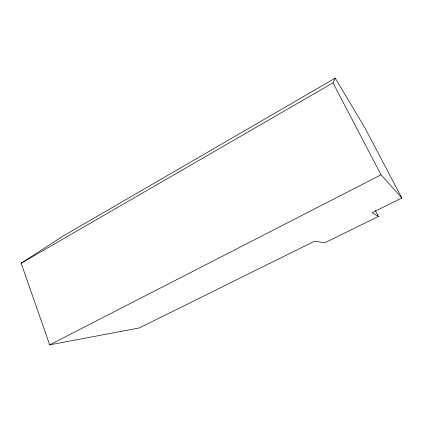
<?xml version="1.0" encoding="UTF-8"?>
<svg xmlns="http://www.w3.org/2000/svg" width="423" height="423" viewBox="0 0 423 423"><rect width="100%" height="100%" fill="white"/><g stroke="black" fill="none" stroke-linecap="round" stroke-linejoin="round"><path stroke-width="0.63" d="M21.15 263.217L332.975 82.871L335.228 78.149L364.869 127.783L401.85 197.985L372.076 212.721L378.411 216.465L324.711 242.844L314.707 241.121L139.22 327.973L49.681 344.851L21.15 263.217L62.985 236.124L335.228 78.149M49.681 344.851L381.054 174.805L401.85 197.985M332.975 82.871L381.054 174.805M375.439 210.67L378.411 216.465"/></g></svg>
